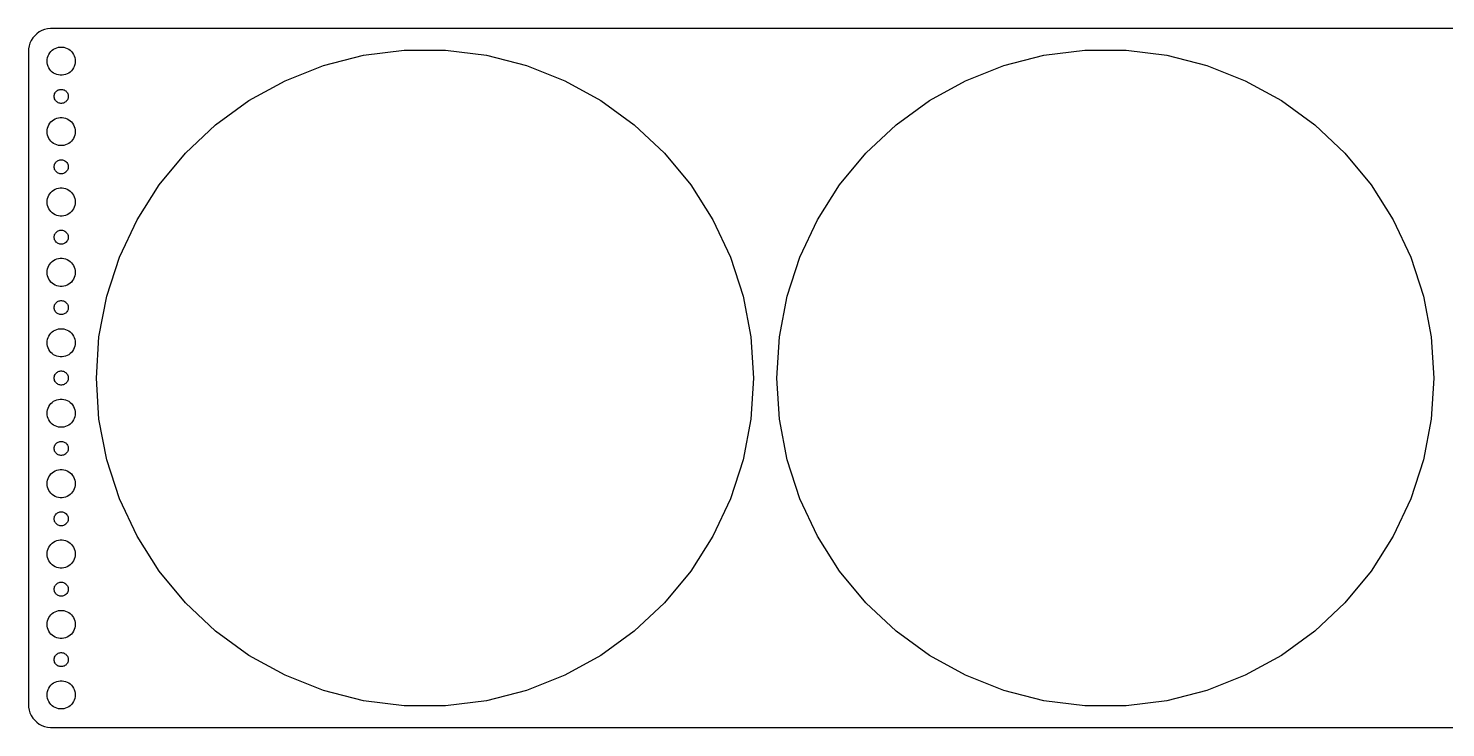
# Model space of a CAD drawing. Header units: metres. Extents: x -374 to 374, y -74 to 74.
# Drawn here: x -374.5 to -72.5, y -74.5 to 74.5 of the extents above; entities that cross this region are included whole.
import ezdxf

# ---------------------------------------------------------------- set-up
doc = ezdxf.new("R2010")
doc.units = ezdxf.units.M

msp = doc.modelspace()

# ---------------------------------------------------------------- linework, layer by layer
for p, q in [((-373.145, 72.9227), (-373.545, 72.4389)), ((-372.687, 73.3526), (-373.145, 72.9227)), ((-372.179, 73.7216), (-372.687, 73.3526)), ((-371.629, 74.0241), (-372.179, 73.7216)), ((-371.045, 74.2553), (-371.629, 74.0241)), ((-370.437, 74.4114), (-371.045, 74.2553)), ((-369.814, 74.4901), (-370.437, 74.4114)), ((369.814, 74.4901), (-369.814, 74.4901)), ((-374.461, 70.1267), (-374.5, 69.5)), ((-374.5, 69.5), (-374.5, -69.5)), ((-374.343, 70.7434), (-374.461, 70.1267)), ((-374.149, 71.3406), (-374.343, 70.7434)), ((-373.882, 71.9088), (-374.149, 71.3406)), ((-373.545, 72.4389), (-373.882, 71.9088)), ((-369.927, 69.2634), (-369.687, 69.5536)), ((-369.687, 69.5536), (-369.412, 69.8115)), ((-369.412, 69.8115), (-369.107, 70.033)), ((-369.107, 70.033), (-368.777, 70.2145)), ((-368.777, 70.2145), (-368.427, 70.3532)), ((-368.427, 70.3532), (-368.062, 70.4469)), ((-368.062, 70.4469), (-367.688, 70.4941)), ((-367.688, 70.4941), (-367.312, 70.4941)), ((-367.312, 70.4941), (-366.938, 70.4469)), ((-366.938, 70.4469), (-366.573, 70.3532)), ((-366.573, 70.3532), (-366.223, 70.2145)), ((-366.223, 70.2145), (-365.893, 70.033)), ((-365.893, 70.033), (-365.588, 69.8115)), ((-365.588, 69.8115), (-365.313, 69.5536)), ((-365.313, 69.5536), (-365.073, 69.2634)), ((-303.117, 68.7601), (-294.395, 69.8619)), ((-294.395, 69.8619), (-285.605, 69.8619)), ((-285.605, 69.8619), (-276.883, 68.7601)), ((-158.117, 68.7601), (-149.395, 69.8619)), ((-149.395, 69.8619), (-140.605, 69.8619)), ((-140.605, 69.8619), (-131.883, 68.7601)), ((-370.5, 67.5), (-370.476, 67.876)), ((-370.476, 67.124), (-370.5, 67.5)), ((-370.476, 67.876), (-370.406, 68.2461)), ((-370.406, 66.7539), (-370.476, 67.124)), ((-370.406, 68.2461), (-370.289, 68.6044)), ((-370.289, 66.3956), (-370.406, 66.7539)), ((-370.289, 68.6044), (-370.129, 68.9453)), ((-370.129, 68.9453), (-369.927, 69.2634)), ((-365.073, 69.2634), (-364.871, 68.9453)), ((-364.871, 68.9453), (-364.711, 68.6044)), ((-364.711, 68.6044), (-364.594, 68.2461)), ((-364.594, 66.7539), (-364.711, 66.3956)), ((-364.594, 68.2461), (-364.524, 67.876)), ((-364.524, 67.124), (-364.594, 66.7539)), ((-364.524, 67.876), (-364.5, 67.5)), ((-364.5, 67.5), (-364.524, 67.124)), ((-319.805, 63.3379), (-311.631, 66.574)), ((-311.631, 66.574), (-303.117, 68.7601)), ((-276.883, 68.7601), (-268.369, 66.574)), ((-268.369, 66.574), (-260.195, 63.3379)), ((-174.805, 63.3379), (-166.631, 66.574)), ((-166.631, 66.574), (-158.117, 68.7601)), ((-131.883, 68.7601), (-123.369, 66.574)), ((-123.369, 66.574), (-115.195, 63.3379)), ((-370.129, 66.0547), (-370.289, 66.3956)), ((-369.927, 65.7366), (-370.129, 66.0547)), ((-369.687, 65.4464), (-369.927, 65.7366)), ((-369.412, 65.1885), (-369.687, 65.4464)), ((-369.107, 64.967), (-369.412, 65.1885)), ((-368.777, 64.7855), (-369.107, 64.967)), ((-368.427, 64.6468), (-368.777, 64.7855)), ((-368.062, 64.5531), (-368.427, 64.6468)), ((-367.688, 64.5059), (-368.062, 64.5531)), ((-367.312, 64.5059), (-367.688, 64.5059)), ((-366.938, 64.5531), (-367.312, 64.5059)), ((-366.573, 64.6468), (-366.938, 64.5531)), ((-366.223, 64.7855), (-366.573, 64.6468)), ((-365.893, 64.967), (-366.223, 64.7855)), ((-365.588, 65.1885), (-365.893, 64.967)), ((-365.313, 65.4464), (-365.588, 65.1885)), ((-365.073, 65.7366), (-365.313, 65.4464)), ((-364.871, 66.0547), (-365.073, 65.7366)), ((-364.711, 66.3956), (-364.871, 66.0547)), ((-368.953, 60.373), (-368.895, 60.5522)), ((-368.895, 60.5522), (-368.814, 60.7226)), ((-368.814, 60.7226), (-368.714, 60.8817)), ((-368.714, 60.8817), (-368.593, 61.0268)), ((-368.593, 61.0268), (-368.456, 61.1558)), ((-368.456, 61.1558), (-368.304, 61.2665)), ((-368.304, 61.2665), (-368.139, 61.3572)), ((-368.139, 61.3572), (-367.964, 61.4266)), ((-367.964, 61.4266), (-367.781, 61.4734)), ((-367.781, 61.4734), (-367.594, 61.497)), ((-367.594, 61.497), (-367.406, 61.497)), ((-367.406, 61.497), (-367.219, 61.4734)), ((-367.219, 61.4734), (-367.036, 61.4266)), ((-367.036, 61.4266), (-366.861, 61.3572)), ((-366.861, 61.3572), (-366.696, 61.2665)), ((-366.696, 61.2665), (-366.544, 61.1558)), ((-366.544, 61.1558), (-366.407, 61.0268)), ((-366.407, 61.0268), (-366.286, 60.8817)), ((-366.286, 60.8817), (-366.186, 60.7226)), ((-366.186, 60.7226), (-366.105, 60.5522)), ((-366.105, 60.5522), (-366.047, 60.373)), ((-327.508, 59.103), (-319.805, 63.3379)), ((-260.195, 63.3379), (-252.492, 59.103)), ((-182.508, 59.103), (-174.805, 63.3379)), ((-115.195, 63.3379), (-107.492, 59.103)), ((-369, 60), (-368.988, 60.188)), ((-368.988, 59.812), (-369, 60)), ((-368.988, 60.188), (-368.953, 60.373)), ((-368.953, 59.627), (-368.988, 59.812)), ((-368.895, 59.4478), (-368.953, 59.627)), ((-368.814, 59.2774), (-368.895, 59.4478)), ((-368.714, 59.1183), (-368.814, 59.2774)), ((-368.593, 58.9732), (-368.714, 59.1183)), ((-368.456, 58.8442), (-368.593, 58.9732)), ((-368.304, 58.7335), (-368.456, 58.8442)), ((-368.139, 58.6428), (-368.304, 58.7335)), ((-367.964, 58.5734), (-368.139, 58.6428)), ((-367.781, 58.5266), (-367.964, 58.5734)), ((-367.594, 58.503), (-367.781, 58.5266)), ((-367.406, 58.503), (-367.594, 58.503)), ((-367.219, 58.5266), (-367.406, 58.503)), ((-367.036, 58.5734), (-367.219, 58.5266)), ((-366.861, 58.6428), (-367.036, 58.5734)), ((-366.696, 58.7335), (-366.861, 58.6428)), ((-366.544, 58.8442), (-366.696, 58.7335)), ((-366.407, 58.9732), (-366.544, 58.8442)), ((-366.286, 59.1183), (-366.407, 58.9732)), ((-366.186, 59.2774), (-366.286, 59.1183)), ((-366.105, 59.4478), (-366.186, 59.2774)), ((-366.047, 59.627), (-366.105, 59.4478)), ((-366.047, 60.373), (-366.012, 60.188)), ((-366.012, 59.812), (-366.047, 59.627)), ((-366.012, 60.188), (-366, 60)), ((-366, 60), (-366.012, 59.812)), ((-334.62, 53.9359), (-327.508, 59.103)), ((-252.492, 59.103), (-245.38, 53.9359)), ((-189.62, 53.9359), (-182.508, 59.103)), ((-107.492, 59.103), (-100.38, 53.9359)), ((-369.927, 54.2634), (-369.687, 54.5536)), ((-369.687, 54.5536), (-369.412, 54.8115)), ((-369.412, 54.8115), (-369.107, 55.033)), ((-369.107, 55.033), (-368.777, 55.2145)), ((-368.777, 55.2145), (-368.427, 55.3532)), ((-368.427, 55.3532), (-368.062, 55.4469)), ((-368.062, 55.4469), (-367.688, 55.4941)), ((-367.688, 55.4941), (-367.312, 55.4941)), ((-367.312, 55.4941), (-366.938, 55.4469)), ((-366.938, 55.4469), (-366.573, 55.3532)), ((-366.573, 55.3532), (-366.223, 55.2145)), ((-366.223, 55.2145), (-365.893, 55.033)), ((-365.893, 55.033), (-365.588, 54.8115)), ((-365.588, 54.8115), (-365.313, 54.5536)), ((-365.313, 54.5536), (-365.073, 54.2634)), ((-370.5, 52.5), (-370.476, 52.876)), ((-370.476, 52.124), (-370.5, 52.5)), ((-370.476, 52.876), (-370.406, 53.2461)), ((-370.406, 51.7539), (-370.476, 52.124)), ((-370.406, 53.2461), (-370.289, 53.6044)), ((-370.289, 51.3956), (-370.406, 51.7539)), ((-370.289, 53.6044), (-370.129, 53.9453)), ((-370.129, 51.0547), (-370.289, 51.3956)), ((-370.129, 53.9453), (-369.927, 54.2634)), ((-365.073, 54.2634), (-364.871, 53.9453)), ((-364.871, 53.9453), (-364.711, 53.6044)), ((-364.711, 51.3956), (-364.871, 51.0547)), ((-364.711, 53.6044), (-364.594, 53.2461)), ((-364.594, 51.7539), (-364.711, 51.3956)), ((-364.594, 53.2461), (-364.524, 52.876)), ((-364.524, 52.124), (-364.594, 51.7539)), ((-364.524, 52.876), (-364.5, 52.5)), ((-364.5, 52.5), (-364.524, 52.124)), ((-341.028, 47.9183), (-334.62, 53.9359)), ((-245.38, 53.9359), (-238.972, 47.9183)), ((-196.028, 47.9183), (-189.62, 53.9359)), ((-100.38, 53.9359), (-93.9722, 47.9183)), ((-369.927, 50.7366), (-370.129, 51.0547)), ((-369.687, 50.4464), (-369.927, 50.7366)), ((-369.412, 50.1885), (-369.687, 50.4464)), ((-369.107, 49.967), (-369.412, 50.1885)), ((-368.777, 49.7855), (-369.107, 49.967)), ((-368.427, 49.6468), (-368.777, 49.7855)), ((-368.062, 49.5531), (-368.427, 49.6468)), ((-367.688, 49.5059), (-368.062, 49.5531)), ((-367.312, 49.5059), (-367.688, 49.5059)), ((-366.938, 49.5531), (-367.312, 49.5059)), ((-366.573, 49.6468), (-366.938, 49.5531)), ((-366.223, 49.7855), (-366.573, 49.6468)), ((-365.893, 49.967), (-366.223, 49.7855)), ((-365.588, 50.1885), (-365.893, 49.967)), ((-365.313, 50.4464), (-365.588, 50.1885)), ((-365.073, 50.7366), (-365.313, 50.4464)), ((-364.871, 51.0547), (-365.073, 50.7366)), ((-368.988, 45.188), (-368.953, 45.373)), ((-368.953, 45.373), (-368.895, 45.5522)), ((-368.895, 45.5522), (-368.814, 45.7226)), ((-368.814, 45.7226), (-368.714, 45.8817)), ((-368.714, 45.8817), (-368.593, 46.0268)), ((-368.593, 46.0268), (-368.456, 46.1558)), ((-368.456, 46.1558), (-368.304, 46.2665)), ((-368.304, 46.2665), (-368.139, 46.3572)), ((-368.139, 46.3572), (-367.964, 46.4266)), ((-367.964, 46.4266), (-367.781, 46.4734)), ((-367.781, 46.4734), (-367.594, 46.497)), ((-367.594, 46.497), (-367.406, 46.497)), ((-367.406, 46.497), (-367.219, 46.4734)), ((-367.219, 46.4734), (-367.036, 46.4266)), ((-367.036, 46.4266), (-366.861, 46.3572)), ((-366.861, 46.3572), (-366.696, 46.2665)), ((-366.696, 46.2665), (-366.544, 46.1558)), ((-366.544, 46.1558), (-366.407, 46.0268)), ((-366.407, 46.0268), (-366.286, 45.8817)), ((-366.286, 45.8817), (-366.186, 45.7226)), ((-366.186, 45.7226), (-366.105, 45.5522)), ((-366.105, 45.5522), (-366.047, 45.373)), ((-366.047, 45.373), (-366.012, 45.188)), ((-346.631, 41.145), (-341.028, 47.9183)), ((-238.972, 47.9183), (-233.369, 41.145)), ((-201.631, 41.145), (-196.028, 47.9183)), ((-93.9722, 47.9183), (-88.3688, 41.145)), ((-369, 45), (-368.988, 45.188)), ((-368.988, 44.812), (-369, 45)), ((-368.953, 44.627), (-368.988, 44.812)), ((-368.895, 44.4478), (-368.953, 44.627)), ((-368.814, 44.2774), (-368.895, 44.4478)), ((-368.714, 44.1183), (-368.814, 44.2774)), ((-368.593, 43.9732), (-368.714, 44.1183)), ((-368.456, 43.8442), (-368.593, 43.9732)), ((-368.304, 43.7335), (-368.456, 43.8442)), ((-368.139, 43.6428), (-368.304, 43.7335)), ((-367.964, 43.5734), (-368.139, 43.6428)), ((-367.781, 43.5266), (-367.964, 43.5734)), ((-367.594, 43.503), (-367.781, 43.5266)), ((-367.406, 43.503), (-367.594, 43.503)), ((-367.219, 43.5266), (-367.406, 43.503)), ((-367.036, 43.5734), (-367.219, 43.5266)), ((-366.861, 43.6428), (-367.036, 43.5734)), ((-366.696, 43.7335), (-366.861, 43.6428)), ((-366.544, 43.8442), (-366.696, 43.7335)), ((-366.407, 43.9732), (-366.544, 43.8442)), ((-366.286, 44.1183), (-366.407, 43.9732)), ((-366.186, 44.2774), (-366.286, 44.1183)), ((-366.105, 44.4478), (-366.186, 44.2774)), ((-366.047, 44.627), (-366.105, 44.4478)), ((-366.012, 44.812), (-366.047, 44.627)), ((-366.012, 45.188), (-366, 45)), ((-366, 45), (-366.012, 44.812)), ((-370.129, 38.9453), (-369.927, 39.2634)), ((-369.927, 39.2634), (-369.687, 39.5536)), ((-369.687, 39.5536), (-369.412, 39.8115)), ((-369.412, 39.8115), (-369.107, 40.033)), ((-369.107, 40.033), (-368.777, 40.2145)), ((-368.777, 40.2145), (-368.427, 40.3532)), ((-368.427, 40.3532), (-368.062, 40.4469)), ((-368.062, 40.4469), (-367.688, 40.4941)), ((-367.688, 40.4941), (-367.312, 40.4941)), ((-367.312, 40.4941), (-366.938, 40.4469)), ((-366.938, 40.4469), (-366.573, 40.3532)), ((-366.573, 40.3532), (-366.223, 40.2145)), ((-366.223, 40.2145), (-365.893, 40.033)), ((-365.893, 40.033), (-365.588, 39.8115)), ((-365.588, 39.8115), (-365.313, 39.5536)), ((-365.313, 39.5536), (-365.073, 39.2634)), ((-365.073, 39.2634), (-364.871, 38.9453)), ((-351.341, 33.7227), (-346.631, 41.145)), ((-233.369, 41.145), (-228.659, 33.7227)), ((-206.341, 33.7227), (-201.631, 41.145)), ((-88.3688, 41.145), (-83.6585, 33.7227)), ((-370.5, 37.5), (-370.476, 37.876)), ((-370.476, 37.124), (-370.5, 37.5)), ((-370.476, 37.876), (-370.406, 38.2461)), ((-370.406, 36.7539), (-370.476, 37.124)), ((-370.406, 38.2461), (-370.289, 38.6044)), ((-370.289, 36.3956), (-370.406, 36.7539)), ((-370.289, 38.6044), (-370.129, 38.9453)), ((-370.129, 36.0547), (-370.289, 36.3956)), ((-364.871, 38.9453), (-364.711, 38.6044)), ((-364.711, 36.3956), (-364.871, 36.0547)), ((-364.711, 38.6044), (-364.594, 38.2461)), ((-364.594, 36.7539), (-364.711, 36.3956)), ((-364.594, 38.2461), (-364.524, 37.876)), ((-364.524, 37.124), (-364.594, 36.7539)), ((-364.524, 37.876), (-364.5, 37.5)), ((-364.5, 37.5), (-364.524, 37.124)), ((-369.927, 35.7366), (-370.129, 36.0547)), ((-369.687, 35.4464), (-369.927, 35.7366)), ((-369.412, 35.1885), (-369.687, 35.4464)), ((-369.107, 34.967), (-369.412, 35.1885)), ((-368.777, 34.7855), (-369.107, 34.967)), ((-368.427, 34.6468), (-368.777, 34.7855)), ((-368.062, 34.5531), (-368.427, 34.6468)), ((-367.688, 34.5059), (-368.062, 34.5531)), ((-367.312, 34.5059), (-367.688, 34.5059)), ((-366.938, 34.5531), (-367.312, 34.5059)), ((-366.573, 34.6468), (-366.938, 34.5531)), ((-366.223, 34.7855), (-366.573, 34.6468)), ((-365.893, 34.967), (-366.223, 34.7855)), ((-365.588, 35.1885), (-365.893, 34.967)), ((-365.313, 35.4464), (-365.588, 35.1885)), ((-365.073, 35.7366), (-365.313, 35.4464)), ((-364.871, 36.0547), (-365.073, 35.7366)), ((-355.084, 25.7687), (-351.341, 33.7227)), ((-228.659, 33.7227), (-224.916, 25.7687)), ((-210.084, 25.7687), (-206.341, 33.7227)), ((-83.6585, 33.7227), (-79.9156, 25.7687)), ((-368.988, 30.188), (-368.953, 30.373)), ((-368.953, 30.373), (-368.895, 30.5522)), ((-368.895, 30.5522), (-368.814, 30.7226)), ((-368.814, 30.7226), (-368.714, 30.8817)), ((-368.714, 30.8817), (-368.593, 31.0268)), ((-368.593, 31.0268), (-368.456, 31.1558)), ((-368.456, 31.1558), (-368.304, 31.2665)), ((-368.304, 31.2665), (-368.139, 31.3572)), ((-368.139, 31.3572), (-367.964, 31.4266)), ((-367.964, 31.4266), (-367.781, 31.4734)), ((-367.781, 31.4734), (-367.594, 31.497)), ((-367.594, 31.497), (-367.406, 31.497)), ((-367.406, 31.497), (-367.219, 31.4734)), ((-367.219, 31.4734), (-367.036, 31.4266)), ((-367.036, 31.4266), (-366.861, 31.3572)), ((-366.861, 31.3572), (-366.696, 31.2665)), ((-366.696, 31.2665), (-366.544, 31.1558)), ((-366.544, 31.1558), (-366.407, 31.0268)), ((-366.407, 31.0268), (-366.286, 30.8817)), ((-366.286, 30.8817), (-366.186, 30.7226)), ((-366.186, 30.7226), (-366.105, 30.5522)), ((-366.105, 30.5522), (-366.047, 30.373)), ((-366.047, 30.373), (-366.012, 30.188)), ((-369, 30), (-368.988, 30.188)), ((-368.988, 29.812), (-369, 30)), ((-368.953, 29.627), (-368.988, 29.812)), ((-368.895, 29.4478), (-368.953, 29.627)), ((-368.814, 29.2774), (-368.895, 29.4478)), ((-368.714, 29.1183), (-368.814, 29.2774)), ((-368.593, 28.9732), (-368.714, 29.1183)), ((-368.456, 28.8442), (-368.593, 28.9732)), ((-368.304, 28.7335), (-368.456, 28.8442)), ((-368.139, 28.6427), (-368.304, 28.7335)), ((-367.964, 28.5734), (-368.139, 28.6427)), ((-367.781, 28.5266), (-367.964, 28.5734)), ((-367.594, 28.503), (-367.781, 28.5266)), ((-367.406, 28.503), (-367.594, 28.503)), ((-367.219, 28.5266), (-367.406, 28.503)), ((-367.036, 28.5734), (-367.219, 28.5266)), ((-366.861, 28.6427), (-367.036, 28.5734)), ((-366.696, 28.7335), (-366.861, 28.6427)), ((-366.544, 28.8442), (-366.696, 28.7335)), ((-366.407, 28.9732), (-366.544, 28.8442)), ((-366.286, 29.1183), (-366.407, 28.9732)), ((-366.186, 29.2774), (-366.286, 29.1183)), ((-366.105, 29.4478), (-366.186, 29.2774)), ((-366.047, 29.627), (-366.105, 29.4478)), ((-366.012, 29.812), (-366.047, 29.627)), ((-366.012, 30.188), (-366, 30)), ((-366, 30), (-366.012, 29.812)), ((-370.129, 23.9453), (-369.927, 24.2634)), ((-369.927, 24.2634), (-369.687, 24.5536)), ((-369.687, 24.5536), (-369.412, 24.8115)), ((-369.412, 24.8115), (-369.107, 25.033)), ((-369.107, 25.033), (-368.777, 25.2145)), ((-368.777, 25.2145), (-368.427, 25.3532)), ((-368.427, 25.3532), (-368.062, 25.4469)), ((-368.062, 25.4469), (-367.688, 25.4941)), ((-367.688, 25.4941), (-367.312, 25.4941)), ((-367.312, 25.4941), (-366.938, 25.4469)), ((-366.938, 25.4469), (-366.573, 25.3532)), ((-366.573, 25.3532), (-366.223, 25.2145)), ((-366.223, 25.2145), (-365.893, 25.033)), ((-365.893, 25.033), (-365.588, 24.8115)), ((-365.588, 24.8115), (-365.313, 24.5536)), ((-365.313, 24.5536), (-365.073, 24.2634)), ((-365.073, 24.2634), (-364.871, 23.9453)), ((-357.801, 17.4083), (-355.084, 25.7687)), ((-224.916, 25.7687), (-222.199, 17.4083)), ((-212.801, 17.4083), (-210.084, 25.7687)), ((-79.9156, 25.7687), (-77.1992, 17.4083)), ((-370.5, 22.5), (-370.476, 22.876)), ((-370.476, 22.124), (-370.5, 22.5)), ((-370.476, 22.876), (-370.406, 23.2461)), ((-370.406, 21.7539), (-370.476, 22.124)), ((-370.406, 23.2461), (-370.289, 23.6044)), ((-370.289, 21.3956), (-370.406, 21.7539)), ((-370.289, 23.6044), (-370.129, 23.9453)), ((-370.129, 21.0547), (-370.289, 21.3956)), ((-364.871, 23.9453), (-364.711, 23.6044)), ((-364.711, 21.3956), (-364.871, 21.0547)), ((-364.711, 23.6044), (-364.594, 23.2461)), ((-364.594, 21.7539), (-364.711, 21.3956)), ((-364.594, 23.2461), (-364.524, 22.876)), ((-364.524, 22.124), (-364.594, 21.7539)), ((-364.524, 22.876), (-364.5, 22.5)), ((-364.5, 22.5), (-364.524, 22.124)), ((-369.927, 20.7366), (-370.129, 21.0547)), ((-369.687, 20.4464), (-369.927, 20.7366)), ((-369.412, 20.1884), (-369.687, 20.4464)), ((-369.107, 19.967), (-369.412, 20.1884)), ((-368.777, 19.7855), (-369.107, 19.967)), ((-368.427, 19.6468), (-368.777, 19.7855)), ((-368.062, 19.5531), (-368.427, 19.6468)), ((-367.688, 19.5059), (-368.062, 19.5531)), ((-367.312, 19.5059), (-367.688, 19.5059)), ((-366.938, 19.5531), (-367.312, 19.5059)), ((-366.573, 19.6468), (-366.938, 19.5531)), ((-366.223, 19.7855), (-366.573, 19.6468)), ((-365.893, 19.967), (-366.223, 19.7855)), ((-365.588, 20.1884), (-365.893, 19.967)), ((-365.313, 20.4464), (-365.588, 20.1884)), ((-365.073, 20.7366), (-365.313, 20.4464)), ((-364.871, 21.0547), (-365.073, 20.7366)), ((-369, 15), (-368.988, 15.188)), ((-368.988, 15.188), (-368.953, 15.373)), ((-368.953, 15.373), (-368.895, 15.5522)), ((-368.895, 15.5522), (-368.814, 15.7226)), ((-368.814, 15.7226), (-368.714, 15.8817)), ((-368.714, 15.8817), (-368.593, 16.0268)), ((-368.593, 16.0268), (-368.456, 16.1558)), ((-368.456, 16.1558), (-368.304, 16.2665)), ((-368.304, 16.2665), (-368.139, 16.3572)), ((-368.139, 16.3572), (-367.964, 16.4266)), ((-367.964, 16.4266), (-367.781, 16.4734)), ((-367.781, 16.4734), (-367.594, 16.497)), ((-367.594, 16.497), (-367.406, 16.497)), ((-367.406, 16.497), (-367.219, 16.4734)), ((-367.219, 16.4734), (-367.036, 16.4266)), ((-367.036, 16.4266), (-366.861, 16.3572)), ((-366.861, 16.3572), (-366.696, 16.2665)), ((-366.696, 16.2665), (-366.544, 16.1558)), ((-366.544, 16.1558), (-366.407, 16.0268)), ((-366.407, 16.0268), (-366.286, 15.8817)), ((-366.286, 15.8817), (-366.186, 15.7226)), ((-366.186, 15.7226), (-366.105, 15.5522)), ((-366.105, 15.5522), (-366.047, 15.373)), ((-366.047, 15.373), (-366.012, 15.188)), ((-366.012, 15.188), (-366, 15)), ((-359.448, 8.77332), (-357.801, 17.4083)), ((-222.199, 17.4083), (-220.552, 8.77332)), ((-214.448, 8.77332), (-212.801, 17.4083)), ((-77.1992, 17.4083), (-75.552, 8.77332)), ((-368.988, 14.812), (-369, 15)), ((-368.953, 14.627), (-368.988, 14.812)), ((-368.895, 14.4478), (-368.953, 14.627)), ((-368.814, 14.2774), (-368.895, 14.4478)), ((-368.714, 14.1183), (-368.814, 14.2774)), ((-368.593, 13.9732), (-368.714, 14.1183)), ((-368.456, 13.8442), (-368.593, 13.9732)), ((-368.304, 13.7335), (-368.456, 13.8442)), ((-368.139, 13.6427), (-368.304, 13.7335)), ((-367.964, 13.5734), (-368.139, 13.6427)), ((-367.781, 13.5266), (-367.964, 13.5734)), ((-367.594, 13.5029), (-367.781, 13.5266)), ((-367.406, 13.5029), (-367.594, 13.5029)), ((-367.219, 13.5266), (-367.406, 13.5029)), ((-367.036, 13.5734), (-367.219, 13.5266)), ((-366.861, 13.6427), (-367.036, 13.5734)), ((-366.696, 13.7335), (-366.861, 13.6427)), ((-366.544, 13.8442), (-366.696, 13.7335)), ((-366.407, 13.9732), (-366.544, 13.8442)), ((-366.286, 14.1183), (-366.407, 13.9732)), ((-366.186, 14.2774), (-366.286, 14.1183)), ((-366.105, 14.4478), (-366.186, 14.2774)), ((-366.047, 14.627), (-366.105, 14.4478)), ((-366.012, 14.812), (-366.047, 14.627)), ((-366, 15), (-366.012, 14.812)), ((-370.129, 8.94525), (-369.927, 9.26335)), ((-369.927, 9.26335), (-369.687, 9.55363)), ((-369.687, 9.55363), (-369.412, 9.81154)), ((-369.412, 9.81154), (-369.107, 10.033)), ((-369.107, 10.033), (-368.777, 10.2145)), ((-368.777, 10.2145), (-368.427, 10.3532)), ((-368.427, 10.3532), (-368.062, 10.4469)), ((-368.062, 10.4469), (-367.688, 10.4941)), ((-367.688, 10.4941), (-367.312, 10.4941)), ((-367.312, 10.4941), (-366.938, 10.4469)), ((-366.938, 10.4469), (-366.573, 10.3532)), ((-366.573, 10.3532), (-366.223, 10.2145)), ((-366.223, 10.2145), (-365.893, 10.033)), ((-365.893, 10.033), (-365.588, 9.81154)), ((-365.588, 9.81154), (-365.313, 9.55363)), ((-365.313, 9.55363), (-365.073, 9.26335)), ((-365.073, 9.26335), (-364.871, 8.94525)), ((-370.5, 7.5), (-370.476, 7.87599)), ((-370.476, 7.12399), (-370.5, 7.5)), ((-370.476, 7.87599), (-370.406, 8.24606)), ((-370.406, 6.75392), (-370.476, 7.12399)), ((-370.406, 8.24606), (-370.289, 8.60437)), ((-370.289, 6.39561), (-370.406, 6.75392)), ((-370.289, 8.60437), (-370.129, 8.94525)), ((-370.129, 6.05473), (-370.289, 6.39561)), ((-369.927, 5.73663), (-370.129, 6.05473)), ((-364.871, 6.05473), (-365.073, 5.73663)), ((-364.871, 8.94525), (-364.711, 8.60437)), ((-364.711, 6.39561), (-364.871, 6.05473)), ((-364.711, 8.60437), (-364.594, 8.24606)), ((-364.594, 6.75392), (-364.711, 6.39561)), ((-364.594, 8.24606), (-364.524, 7.87599)), ((-364.524, 7.12399), (-364.594, 6.75392)), ((-364.524, 7.87599), (-364.5, 7.5)), ((-364.5, 7.5), (-364.524, 7.12399)), ((-360, 0), (-359.448, 8.77332)), ((-220.552, 8.77332), (-220, 0)), ((-215, 0), (-214.448, 8.77332)), ((-75.552, 8.77332), (-75, 0)), ((-369.687, 5.44635), (-369.927, 5.73663)), ((-369.412, 5.18845), (-369.687, 5.44635)), ((-369.107, 4.96701), (-369.412, 5.18845)), ((-368.777, 4.78551), (-369.107, 4.96701)), ((-368.427, 4.64682), (-368.777, 4.78551)), ((-368.062, 4.55313), (-368.427, 4.64682)), ((-367.688, 4.50591), (-368.062, 4.55313)), ((-367.312, 4.50591), (-367.688, 4.50591)), ((-366.938, 4.55313), (-367.312, 4.50591)), ((-366.573, 4.64682), (-366.938, 4.55313)), ((-366.223, 4.78551), (-366.573, 4.64682)), ((-365.893, 4.96701), (-366.223, 4.78551)), ((-365.588, 5.18845), (-365.893, 4.96701)), ((-365.313, 5.44635), (-365.588, 5.18845)), ((-365.073, 5.73663), (-365.313, 5.44635)), ((-369, 0), (-368.988, 0.18799)), ((-368.988, -0.18799), (-369, 0)), ((-368.988, 0.18799), (-368.953, 0.37303)), ((-368.953, 0.37303), (-368.895, 0.55219)), ((-368.895, 0.55219), (-368.814, 0.72263)), ((-368.814, 0.72263), (-368.714, 0.88167)), ((-368.714, 0.88167), (-368.593, 1.02681)), ((-368.593, 1.02681), (-368.456, 1.15576)), ((-368.456, 1.15576), (-368.304, 1.26648)), ((-368.304, 1.26648), (-368.139, 1.35724)), ((-368.139, 1.35724), (-367.964, 1.42657)), ((-367.964, 1.42657), (-367.781, 1.47342)), ((-367.781, 1.47342), (-367.594, 1.49704)), ((-367.594, 1.49704), (-367.406, 1.49704)), ((-367.406, 1.49704), (-367.219, 1.47342)), ((-367.219, 1.47342), (-367.036, 1.42657)), ((-367.036, 1.42657), (-366.861, 1.35724)), ((-366.861, 1.35724), (-366.696, 1.26648)), ((-366.696, 1.26648), (-366.544, 1.15576)), ((-366.544, 1.15576), (-366.407, 1.02681)), ((-366.407, 1.02681), (-366.286, 0.88167)), ((-366.286, 0.88167), (-366.186, 0.72263)), ((-366.186, 0.72263), (-366.105, 0.55219)), ((-366.105, 0.55219), (-366.047, 0.37303)), ((-366.047, 0.37303), (-366.012, 0.18799)), ((-366.012, 0.18799), (-366, 0)), ((-366, 0), (-366.012, -0.18799)), ((-359.448, -8.77332), (-360, 0)), ((-220, 0), (-220.552, -8.77332)), ((-214.448, -8.77332), (-215, 0)), ((-75, 0), (-75.552, -8.77332)), ((-368.953, -0.37303), (-368.988, -0.18799)), ((-368.895, -0.55219), (-368.953, -0.37303)), ((-368.814, -0.72263), (-368.895, -0.55219)), ((-368.714, -0.88167), (-368.814, -0.72263)), ((-368.593, -1.02681), (-368.714, -0.88167)), ((-368.456, -1.15576), (-368.593, -1.02681)), ((-368.304, -1.26648), (-368.456, -1.15576)), ((-368.139, -1.35724), (-368.304, -1.26648)), ((-367.964, -1.42657), (-368.139, -1.35724)), ((-367.781, -1.47342), (-367.964, -1.42657)), ((-367.594, -1.49704), (-367.781, -1.47342)), ((-367.406, -1.49704), (-367.594, -1.49704)), ((-367.219, -1.47342), (-367.406, -1.49704)), ((-367.036, -1.42657), (-367.219, -1.47342)), ((-366.861, -1.35724), (-367.036, -1.42657)), ((-366.696, -1.26648), (-366.861, -1.35724)), ((-366.544, -1.15576), (-366.696, -1.26648)), ((-366.407, -1.02681), (-366.544, -1.15576)), ((-366.286, -0.88167), (-366.407, -1.02681)), ((-366.186, -0.72263), (-366.286, -0.88167)), ((-366.105, -0.55219), (-366.186, -0.72263)), ((-366.047, -0.37303), (-366.105, -0.55219)), ((-366.012, -0.18799), (-366.047, -0.37303)), ((-370.129, -6.05473), (-369.927, -5.73663)), ((-369.927, -5.73663), (-369.687, -5.44635)), ((-369.687, -5.44635), (-369.412, -5.18845)), ((-369.412, -5.18845), (-369.107, -4.96701)), ((-369.107, -4.96701), (-368.777, -4.78551)), ((-368.777, -4.78551), (-368.427, -4.64682)), ((-368.427, -4.64682), (-368.062, -4.55313)), ((-368.062, -4.55313), (-367.688, -4.50591)), ((-367.688, -4.50591), (-367.312, -4.50591)), ((-367.312, -4.50591), (-366.938, -4.55313)), ((-366.938, -4.55313), (-366.573, -4.64682)), ((-366.573, -4.64682), (-366.223, -4.78551)), ((-366.223, -4.78551), (-365.893, -4.96701)), ((-365.893, -4.96701), (-365.588, -5.18845)), ((-365.588, -5.18845), (-365.313, -5.44635)), ((-365.313, -5.44635), (-365.073, -5.73663)), ((-365.073, -5.73663), (-364.871, -6.05473)), ((-370.5, -7.5), (-370.476, -7.12399)), ((-370.476, -7.87599), (-370.5, -7.5)), ((-370.476, -7.12399), (-370.406, -6.75392)), ((-370.406, -8.24606), (-370.476, -7.87599)), ((-370.406, -6.75392), (-370.289, -6.39561)), ((-370.289, -8.60437), (-370.406, -8.24606)), ((-370.289, -6.39561), (-370.129, -6.05473)), ((-370.129, -8.94525), (-370.289, -8.60437)), ((-369.927, -9.26335), (-370.129, -8.94525)), ((-364.871, -8.94525), (-365.073, -9.26335)), ((-364.871, -6.05473), (-364.711, -6.39561)), ((-364.711, -8.60437), (-364.871, -8.94525)), ((-364.711, -6.39561), (-364.594, -6.75392)), ((-364.594, -8.24606), (-364.711, -8.60437)), ((-364.594, -6.75392), (-364.524, -7.12399)), ((-364.524, -7.87599), (-364.594, -8.24606)), ((-364.524, -7.12399), (-364.5, -7.5)), ((-364.5, -7.5), (-364.524, -7.87599)), ((-357.801, -17.4083), (-359.448, -8.77332)), ((-220.552, -8.77332), (-222.199, -17.4083)), ((-212.801, -17.4083), (-214.448, -8.77332)), ((-75.552, -8.77332), (-77.1992, -17.4083)), ((-369.687, -9.55363), (-369.927, -9.26335)), ((-369.412, -9.81154), (-369.687, -9.55363)), ((-369.107, -10.033), (-369.412, -9.81154)), ((-368.777, -10.2145), (-369.107, -10.033)), ((-368.427, -10.3532), (-368.777, -10.2145)), ((-368.062, -10.4469), (-368.427, -10.3532)), ((-367.688, -10.4941), (-368.062, -10.4469)), ((-367.312, -10.4941), (-367.688, -10.4941)), ((-366.938, -10.4469), (-367.312, -10.4941)), ((-366.573, -10.3532), (-366.938, -10.4469)), ((-366.223, -10.2145), (-366.573, -10.3532)), ((-365.893, -10.033), (-366.223, -10.2145)), ((-365.588, -9.81154), (-365.893, -10.033)), ((-365.313, -9.55363), (-365.588, -9.81154)), ((-365.073, -9.26335), (-365.313, -9.55363)), ((-369, -15), (-368.988, -14.812)), ((-368.988, -15.188), (-369, -15)), ((-368.988, -14.812), (-368.953, -14.627)), ((-368.953, -14.627), (-368.895, -14.4478)), ((-368.895, -14.4478), (-368.814, -14.2774)), ((-368.814, -14.2774), (-368.714, -14.1183)), ((-368.714, -14.1183), (-368.593, -13.9732)), ((-368.593, -13.9732), (-368.456, -13.8442)), ((-368.456, -13.8442), (-368.304, -13.7335)), ((-368.304, -13.7335), (-368.139, -13.6427)), ((-368.139, -13.6427), (-367.964, -13.5734)), ((-367.964, -13.5734), (-367.781, -13.5266)), ((-367.781, -13.5266), (-367.594, -13.5029)), ((-367.594, -13.5029), (-367.406, -13.5029)), ((-367.406, -13.5029), (-367.219, -13.5266)), ((-367.219, -13.5266), (-367.036, -13.5734)), ((-367.036, -13.5734), (-366.861, -13.6427)), ((-366.861, -13.6427), (-366.696, -13.7335)), ((-366.696, -13.7335), (-366.544, -13.8442)), ((-366.544, -13.8442), (-366.407, -13.9732)), ((-366.407, -13.9732), (-366.286, -14.1183)), ((-366.286, -14.1183), (-366.186, -14.2774)), ((-366.186, -14.2774), (-366.105, -14.4478)), ((-366.105, -14.4478), (-366.047, -14.627)), ((-366.047, -14.627), (-366.012, -14.812)), ((-366.012, -14.812), (-366, -15)), ((-366, -15), (-366.012, -15.188)), ((-368.953, -15.373), (-368.988, -15.188)), ((-368.895, -15.5522), (-368.953, -15.373)), ((-368.814, -15.7226), (-368.895, -15.5522)), ((-368.714, -15.8817), (-368.814, -15.7226)), ((-368.593, -16.0268), (-368.714, -15.8817)), ((-368.456, -16.1558), (-368.593, -16.0268)), ((-368.304, -16.2665), (-368.456, -16.1558)), ((-368.139, -16.3572), (-368.304, -16.2665)), ((-367.964, -16.4266), (-368.139, -16.3572)), ((-367.781, -16.4734), (-367.964, -16.4266)), ((-367.594, -16.497), (-367.781, -16.4734)), ((-367.406, -16.497), (-367.594, -16.497)), ((-367.219, -16.4734), (-367.406, -16.497)), ((-367.036, -16.4266), (-367.219, -16.4734)), ((-366.861, -16.3572), (-367.036, -16.4266)), ((-366.696, -16.2665), (-366.861, -16.3572)), ((-366.544, -16.1558), (-366.696, -16.2665)), ((-366.407, -16.0268), (-366.544, -16.1558)), ((-366.286, -15.8817), (-366.407, -16.0268)), ((-366.186, -15.7226), (-366.286, -15.8817)), ((-366.105, -15.5522), (-366.186, -15.7226)), ((-366.047, -15.373), (-366.105, -15.5522)), ((-366.012, -15.188), (-366.047, -15.373)), ((-355.084, -25.7687), (-357.801, -17.4083)), ((-222.199, -17.4083), (-224.916, -25.7687)), ((-210.084, -25.7687), (-212.801, -17.4083)), ((-77.1992, -17.4083), (-79.9156, -25.7687)), ((-370.289, -21.3956), (-370.129, -21.0547)), ((-370.129, -21.0547), (-369.927, -20.7366)), ((-369.927, -20.7366), (-369.687, -20.4464)), ((-369.687, -20.4464), (-369.412, -20.1884)), ((-369.412, -20.1884), (-369.107, -19.967)), ((-369.107, -19.967), (-368.777, -19.7855)), ((-368.777, -19.7855), (-368.427, -19.6468)), ((-368.427, -19.6468), (-368.062, -19.5531)), ((-368.062, -19.5531), (-367.688, -19.5059)), ((-367.688, -19.5059), (-367.312, -19.5059)), ((-367.312, -19.5059), (-366.938, -19.5531)), ((-366.938, -19.5531), (-366.573, -19.6468)), ((-366.573, -19.6468), (-366.223, -19.7855)), ((-366.223, -19.7855), (-365.893, -19.967)), ((-365.893, -19.967), (-365.588, -20.1884)), ((-365.588, -20.1884), (-365.313, -20.4464)), ((-365.313, -20.4464), (-365.073, -20.7366)), ((-365.073, -20.7366), (-364.871, -21.0547)), ((-364.871, -21.0547), (-364.711, -21.3956)), ((-370.5, -22.5), (-370.476, -22.124)), ((-370.476, -22.876), (-370.5, -22.5)), ((-370.476, -22.124), (-370.406, -21.7539)), ((-370.406, -23.2461), (-370.476, -22.876)), ((-370.406, -21.7539), (-370.289, -21.3956)), ((-370.289, -23.6044), (-370.406, -23.2461)), ((-370.129, -23.9453), (-370.289, -23.6044)), ((-369.927, -24.2634), (-370.129, -23.9453)), ((-364.871, -23.9453), (-365.073, -24.2634)), ((-364.711, -23.6044), (-364.871, -23.9453)), ((-364.711, -21.3956), (-364.594, -21.7539)), ((-364.594, -23.2461), (-364.711, -23.6044)), ((-364.594, -21.7539), (-364.524, -22.124)), ((-364.524, -22.876), (-364.594, -23.2461)), ((-364.524, -22.124), (-364.5, -22.5)), ((-364.5, -22.5), (-364.524, -22.876)), ((-369.687, -24.5536), (-369.927, -24.2634)), ((-369.412, -24.8115), (-369.687, -24.5536)), ((-369.107, -25.033), (-369.412, -24.8115)), ((-368.777, -25.2145), (-369.107, -25.033)), ((-368.427, -25.3532), (-368.777, -25.2145)), ((-368.062, -25.4469), (-368.427, -25.3532)), ((-367.688, -25.4941), (-368.062, -25.4469)), ((-367.312, -25.4941), (-367.688, -25.4941)), ((-366.938, -25.4469), (-367.312, -25.4941)), ((-366.573, -25.3532), (-366.938, -25.4469)), ((-366.223, -25.2145), (-366.573, -25.3532)), ((-365.893, -25.033), (-366.223, -25.2145)), ((-365.588, -24.8115), (-365.893, -25.033)), ((-365.313, -24.5536), (-365.588, -24.8115)), ((-365.073, -24.2634), (-365.313, -24.5536)), ((-351.341, -33.7227), (-355.084, -25.7687)), ((-224.916, -25.7687), (-228.659, -33.7227)), ((-206.341, -33.7227), (-210.084, -25.7687)), ((-79.9156, -25.7687), (-83.6585, -33.7227)), ((-369, -30), (-368.988, -29.812)), ((-368.988, -30.188), (-369, -30)), ((-368.988, -29.812), (-368.953, -29.627)), ((-368.953, -30.373), (-368.988, -30.188)), ((-368.953, -29.627), (-368.895, -29.4478)), ((-368.895, -29.4478), (-368.814, -29.2774)), ((-368.814, -29.2774), (-368.714, -29.1183)), ((-368.714, -29.1183), (-368.593, -28.9732)), ((-368.593, -28.9732), (-368.456, -28.8442)), ((-368.456, -28.8442), (-368.304, -28.7335)), ((-368.304, -28.7335), (-368.139, -28.6427)), ((-368.139, -28.6427), (-367.964, -28.5734)), ((-367.964, -28.5734), (-367.781, -28.5266)), ((-367.781, -28.5266), (-367.594, -28.503)), ((-367.594, -28.503), (-367.406, -28.503)), ((-367.406, -28.503), (-367.219, -28.5266)), ((-367.219, -28.5266), (-367.036, -28.5734)), ((-367.036, -28.5734), (-366.861, -28.6427)), ((-366.861, -28.6427), (-366.696, -28.7335)), ((-366.696, -28.7335), (-366.544, -28.8442)), ((-366.544, -28.8442), (-366.407, -28.9732)), ((-366.407, -28.9732), (-366.286, -29.1183)), ((-366.286, -29.1183), (-366.186, -29.2774)), ((-366.186, -29.2774), (-366.105, -29.4478)), ((-366.105, -29.4478), (-366.047, -29.627)), ((-366.047, -29.627), (-366.012, -29.812)), ((-366.012, -30.188), (-366.047, -30.373)), ((-366.012, -29.812), (-366, -30)), ((-366, -30), (-366.012, -30.188)), ((-368.895, -30.5522), (-368.953, -30.373)), ((-368.814, -30.7226), (-368.895, -30.5522)), ((-368.714, -30.8817), (-368.814, -30.7226)), ((-368.593, -31.0268), (-368.714, -30.8817)), ((-368.456, -31.1558), (-368.593, -31.0268)), ((-368.304, -31.2665), (-368.456, -31.1558)), ((-368.139, -31.3572), (-368.304, -31.2665)), ((-367.964, -31.4266), (-368.139, -31.3572)), ((-367.781, -31.4734), (-367.964, -31.4266)), ((-367.594, -31.497), (-367.781, -31.4734)), ((-367.406, -31.497), (-367.594, -31.497)), ((-367.219, -31.4734), (-367.406, -31.497)), ((-367.036, -31.4266), (-367.219, -31.4734)), ((-366.861, -31.3572), (-367.036, -31.4266)), ((-366.696, -31.2665), (-366.861, -31.3572)), ((-366.544, -31.1558), (-366.696, -31.2665)), ((-366.407, -31.0268), (-366.544, -31.1558)), ((-366.286, -30.8817), (-366.407, -31.0268)), ((-366.186, -30.7226), (-366.286, -30.8817)), ((-366.105, -30.5522), (-366.186, -30.7226)), ((-366.047, -30.373), (-366.105, -30.5522)), ((-370.289, -36.3956), (-370.129, -36.0547)), ((-370.129, -36.0547), (-369.927, -35.7366)), ((-369.927, -35.7366), (-369.687, -35.4464)), ((-369.687, -35.4464), (-369.412, -35.1885)), ((-369.412, -35.1885), (-369.107, -34.967)), ((-369.107, -34.967), (-368.777, -34.7855)), ((-368.777, -34.7855), (-368.427, -34.6468)), ((-368.427, -34.6468), (-368.062, -34.5531)), ((-368.062, -34.5531), (-367.688, -34.5059)), ((-367.688, -34.5059), (-367.312, -34.5059)), ((-367.312, -34.5059), (-366.938, -34.5531)), ((-366.938, -34.5531), (-366.573, -34.6468)), ((-366.573, -34.6468), (-366.223, -34.7855)), ((-366.223, -34.7855), (-365.893, -34.967)), ((-365.893, -34.967), (-365.588, -35.1885)), ((-365.588, -35.1885), (-365.313, -35.4464)), ((-365.313, -35.4464), (-365.073, -35.7366)), ((-365.073, -35.7366), (-364.871, -36.0547)), ((-364.871, -36.0547), (-364.711, -36.3956)), ((-346.631, -41.145), (-351.341, -33.7227)), ((-228.659, -33.7227), (-233.369, -41.145)), ((-201.631, -41.145), (-206.341, -33.7227)), ((-83.6585, -33.7227), (-88.3688, -41.145)), ((-370.5, -37.5), (-370.476, -37.124)), ((-370.476, -37.876), (-370.5, -37.5)), ((-370.476, -37.124), (-370.406, -36.7539)), ((-370.406, -38.2461), (-370.476, -37.876)), ((-370.406, -36.7539), (-370.289, -36.3956)), ((-370.289, -38.6044), (-370.406, -38.2461)), ((-370.129, -38.9453), (-370.289, -38.6044)), ((-369.927, -39.2634), (-370.129, -38.9453)), ((-364.871, -38.9453), (-365.073, -39.2634)), ((-364.711, -38.6044), (-364.871, -38.9453)), ((-364.711, -36.3956), (-364.594, -36.7539)), ((-364.594, -38.2461), (-364.711, -38.6044)), ((-364.594, -36.7539), (-364.524, -37.124)), ((-364.524, -37.876), (-364.594, -38.2461)), ((-364.524, -37.124), (-364.5, -37.5)), ((-364.5, -37.5), (-364.524, -37.876)), ((-369.687, -39.5536), (-369.927, -39.2634)), ((-369.412, -39.8115), (-369.687, -39.5536)), ((-369.107, -40.033), (-369.412, -39.8115)), ((-368.777, -40.2145), (-369.107, -40.033)), ((-368.427, -40.3532), (-368.777, -40.2145)), ((-368.062, -40.4469), (-368.427, -40.3532)), ((-367.688, -40.4941), (-368.062, -40.4469)), ((-367.312, -40.4941), (-367.688, -40.4941)), ((-366.938, -40.4469), (-367.312, -40.4941)), ((-366.573, -40.3532), (-366.938, -40.4469)), ((-366.223, -40.2145), (-366.573, -40.3532)), ((-365.893, -40.033), (-366.223, -40.2145)), ((-365.588, -39.8115), (-365.893, -40.033)), ((-365.313, -39.5536), (-365.588, -39.8115)), ((-365.073, -39.2634), (-365.313, -39.5536)), ((-341.028, -47.9183), (-346.631, -41.145)), ((-233.369, -41.145), (-238.972, -47.9183)), ((-196.028, -47.9183), (-201.631, -41.145)), ((-88.3688, -41.145), (-93.9722, -47.9183)), ((-369, -45), (-368.988, -44.812)), ((-368.988, -45.188), (-369, -45)), ((-368.988, -44.812), (-368.953, -44.627)), ((-368.953, -45.373), (-368.988, -45.188)), ((-368.953, -44.627), (-368.895, -44.4478)), ((-368.895, -44.4478), (-368.814, -44.2774)), ((-368.814, -44.2774), (-368.714, -44.1183)), ((-368.714, -44.1183), (-368.593, -43.9732)), ((-368.593, -43.9732), (-368.456, -43.8442)), ((-368.456, -43.8442), (-368.304, -43.7335)), ((-368.304, -43.7335), (-368.139, -43.6428)), ((-368.139, -43.6428), (-367.964, -43.5734)), ((-367.964, -43.5734), (-367.781, -43.5266)), ((-367.781, -43.5266), (-367.594, -43.503)), ((-367.594, -43.503), (-367.406, -43.503)), ((-367.406, -43.503), (-367.219, -43.5266)), ((-367.219, -43.5266), (-367.036, -43.5734)), ((-367.036, -43.5734), (-366.861, -43.6428)), ((-366.861, -43.6428), (-366.696, -43.7335)), ((-366.696, -43.7335), (-366.544, -43.8442)), ((-366.544, -43.8442), (-366.407, -43.9732)), ((-366.407, -43.9732), (-366.286, -44.1183)), ((-366.286, -44.1183), (-366.186, -44.2774)), ((-366.186, -44.2774), (-366.105, -44.4478)), ((-366.105, -44.4478), (-366.047, -44.627)), ((-366.047, -44.627), (-366.012, -44.812)), ((-366.012, -45.188), (-366.047, -45.373)), ((-366.012, -44.812), (-366, -45)), ((-366, -45), (-366.012, -45.188)), ((-368.895, -45.5522), (-368.953, -45.373)), ((-368.814, -45.7226), (-368.895, -45.5522)), ((-368.714, -45.8817), (-368.814, -45.7226)), ((-368.593, -46.0268), (-368.714, -45.8817)), ((-368.456, -46.1558), (-368.593, -46.0268)), ((-368.304, -46.2665), (-368.456, -46.1558)), ((-368.139, -46.3572), (-368.304, -46.2665)), ((-367.964, -46.4266), (-368.139, -46.3572)), ((-367.781, -46.4734), (-367.964, -46.4266)), ((-367.594, -46.497), (-367.781, -46.4734)), ((-367.406, -46.497), (-367.594, -46.497)), ((-367.219, -46.4734), (-367.406, -46.497)), ((-367.036, -46.4266), (-367.219, -46.4734)), ((-366.861, -46.3572), (-367.036, -46.4266)), ((-366.696, -46.2665), (-366.861, -46.3572)), ((-366.544, -46.1558), (-366.696, -46.2665)), ((-366.407, -46.0268), (-366.544, -46.1558)), ((-366.286, -45.8817), (-366.407, -46.0268)), ((-366.186, -45.7226), (-366.286, -45.8817)), ((-366.105, -45.5522), (-366.186, -45.7226)), ((-366.047, -45.373), (-366.105, -45.5522)), ((-334.62, -53.9359), (-341.028, -47.9183)), ((-238.972, -47.9183), (-245.38, -53.9359)), ((-189.62, -53.9359), (-196.028, -47.9183)), ((-93.9722, -47.9183), (-100.38, -53.9359)), ((-370.289, -51.3956), (-370.129, -51.0547)), ((-370.129, -51.0547), (-369.927, -50.7366)), ((-369.927, -50.7366), (-369.687, -50.4464)), ((-369.687, -50.4464), (-369.412, -50.1885)), ((-369.412, -50.1885), (-369.107, -49.967)), ((-369.107, -49.967), (-368.777, -49.7855)), ((-368.777, -49.7855), (-368.427, -49.6468)), ((-368.427, -49.6468), (-368.062, -49.5531)), ((-368.062, -49.5531), (-367.688, -49.5059)), ((-367.688, -49.5059), (-367.312, -49.5059)), ((-367.312, -49.5059), (-366.938, -49.5531)), ((-366.938, -49.5531), (-366.573, -49.6468)), ((-366.573, -49.6468), (-366.223, -49.7855)), ((-366.223, -49.7855), (-365.893, -49.967)), ((-365.893, -49.967), (-365.588, -50.1885)), ((-365.588, -50.1885), (-365.313, -50.4464)), ((-365.313, -50.4464), (-365.073, -50.7366)), ((-365.073, -50.7366), (-364.871, -51.0547)), ((-364.871, -51.0547), (-364.711, -51.3956)), ((-370.5, -52.5), (-370.476, -52.124)), ((-370.476, -52.876), (-370.5, -52.5)), ((-370.476, -52.124), (-370.406, -51.7539)), ((-370.406, -53.2461), (-370.476, -52.876)), ((-370.406, -51.7539), (-370.289, -51.3956)), ((-370.289, -53.6044), (-370.406, -53.2461)), ((-370.129, -53.9453), (-370.289, -53.6044)), ((-369.927, -54.2634), (-370.129, -53.9453)), ((-369.687, -54.5536), (-369.927, -54.2634)), ((-365.073, -54.2634), (-365.313, -54.5536)), ((-364.871, -53.9453), (-365.073, -54.2634)), ((-364.711, -53.6044), (-364.871, -53.9453)), ((-364.711, -51.3956), (-364.594, -51.7539)), ((-364.594, -53.2461), (-364.711, -53.6044)), ((-364.594, -51.7539), (-364.524, -52.124)), ((-364.524, -52.876), (-364.594, -53.2461)), ((-364.524, -52.124), (-364.5, -52.5)), ((-364.5, -52.5), (-364.524, -52.876)), ((-327.508, -59.103), (-334.62, -53.9359)), ((-245.38, -53.9359), (-252.492, -59.103)), ((-182.508, -59.103), (-189.62, -53.9359)), ((-100.38, -53.9359), (-107.492, -59.103)), ((-369.412, -54.8115), (-369.687, -54.5536)), ((-369.107, -55.033), (-369.412, -54.8115)), ((-368.777, -55.2145), (-369.107, -55.033)), ((-368.427, -55.3532), (-368.777, -55.2145)), ((-368.062, -55.4469), (-368.427, -55.3532)), ((-367.688, -55.4941), (-368.062, -55.4469)), ((-367.312, -55.4941), (-367.688, -55.4941)), ((-366.938, -55.4469), (-367.312, -55.4941)), ((-366.573, -55.3532), (-366.938, -55.4469)), ((-366.223, -55.2145), (-366.573, -55.3532)), ((-365.893, -55.033), (-366.223, -55.2145)), ((-365.588, -54.8115), (-365.893, -55.033)), ((-365.313, -54.5536), (-365.588, -54.8115)), ((-369, -60), (-368.988, -59.812)), ((-368.988, -60.188), (-369, -60)), ((-368.988, -59.812), (-368.953, -59.627)), ((-368.953, -60.373), (-368.988, -60.188)), ((-368.953, -59.627), (-368.895, -59.4478)), ((-368.895, -60.5522), (-368.953, -60.373)), ((-368.895, -59.4478), (-368.814, -59.2774)), ((-368.814, -59.2774), (-368.714, -59.1183)), ((-368.714, -59.1183), (-368.593, -58.9732)), ((-368.593, -58.9732), (-368.456, -58.8442)), ((-368.456, -58.8442), (-368.304, -58.7335)), ((-368.304, -58.7335), (-368.139, -58.6428)), ((-368.139, -58.6428), (-367.964, -58.5734)), ((-367.964, -58.5734), (-367.781, -58.5266)), ((-367.781, -58.5266), (-367.594, -58.503)), ((-367.594, -58.503), (-367.406, -58.503)), ((-367.406, -58.503), (-367.219, -58.5266)), ((-367.219, -58.5266), (-367.036, -58.5734)), ((-367.036, -58.5734), (-366.861, -58.6428)), ((-366.861, -58.6428), (-366.696, -58.7335)), ((-366.696, -58.7335), (-366.544, -58.8442)), ((-366.544, -58.8442), (-366.407, -58.9732)), ((-366.407, -58.9732), (-366.286, -59.1183)), ((-366.286, -59.1183), (-366.186, -59.2774)), ((-366.186, -59.2774), (-366.105, -59.4478)), ((-366.105, -59.4478), (-366.047, -59.627)), ((-366.047, -60.373), (-366.105, -60.5522)), ((-366.047, -59.627), (-366.012, -59.812)), ((-366.012, -60.188), (-366.047, -60.373)), ((-366.012, -59.812), (-366, -60)), ((-366, -60), (-366.012, -60.188)), ((-319.805, -63.3379), (-327.508, -59.103)), ((-252.492, -59.103), (-260.195, -63.3379)), ((-174.805, -63.3379), (-182.508, -59.103)), ((-107.492, -59.103), (-115.195, -63.3379)), ((-368.814, -60.7226), (-368.895, -60.5522)), ((-368.714, -60.8817), (-368.814, -60.7226)), ((-368.593, -61.0268), (-368.714, -60.8817)), ((-368.456, -61.1558), (-368.593, -61.0268)), ((-368.304, -61.2665), (-368.456, -61.1558)), ((-368.139, -61.3572), (-368.304, -61.2665)), ((-367.964, -61.4266), (-368.139, -61.3572)), ((-367.781, -61.4734), (-367.964, -61.4266)), ((-367.594, -61.497), (-367.781, -61.4734)), ((-367.406, -61.497), (-367.594, -61.497)), ((-367.219, -61.4734), (-367.406, -61.497)), ((-367.036, -61.4266), (-367.219, -61.4734)), ((-366.861, -61.3572), (-367.036, -61.4266)), ((-366.696, -61.2665), (-366.861, -61.3572)), ((-366.544, -61.1558), (-366.696, -61.2665)), ((-366.407, -61.0268), (-366.544, -61.1558)), ((-366.286, -60.8817), (-366.407, -61.0268)), ((-366.186, -60.7226), (-366.286, -60.8817)), ((-366.105, -60.5522), (-366.186, -60.7226)), ((-311.631, -66.574), (-319.805, -63.3379)), ((-260.195, -63.3379), (-268.369, -66.574)), ((-166.631, -66.574), (-174.805, -63.3379)), ((-115.195, -63.3379), (-123.369, -66.574)), ((-370.406, -66.7539), (-370.289, -66.3956)), ((-370.289, -66.3956), (-370.129, -66.0547)), ((-370.129, -66.0547), (-369.927, -65.7366)), ((-369.927, -65.7366), (-369.687, -65.4464)), ((-369.687, -65.4464), (-369.412, -65.1885)), ((-369.412, -65.1885), (-369.107, -64.967)), ((-369.107, -64.967), (-368.777, -64.7855)), ((-368.777, -64.7855), (-368.427, -64.6468)), ((-368.427, -64.6468), (-368.062, -64.5531)), ((-368.062, -64.5531), (-367.688, -64.5059)), ((-367.688, -64.5059), (-367.312, -64.5059)), ((-367.312, -64.5059), (-366.938, -64.5531)), ((-366.938, -64.5531), (-366.573, -64.6468)), ((-366.573, -64.6468), (-366.223, -64.7855)), ((-366.223, -64.7855), (-365.893, -64.967)), ((-365.893, -64.967), (-365.588, -65.1885)), ((-365.588, -65.1885), (-365.313, -65.4464)), ((-365.313, -65.4464), (-365.073, -65.7366)), ((-365.073, -65.7366), (-364.871, -66.0547)), ((-364.871, -66.0547), (-364.711, -66.3956)), ((-364.711, -66.3956), (-364.594, -66.7539)), ((-370.5, -67.5), (-370.476, -67.124)), ((-370.476, -67.876), (-370.5, -67.5)), ((-370.476, -67.124), (-370.406, -66.7539)), ((-370.406, -68.2461), (-370.476, -67.876)), ((-370.289, -68.6044), (-370.406, -68.2461)), ((-370.129, -68.9453), (-370.289, -68.6044)), ((-369.927, -69.2634), (-370.129, -68.9453)), ((-369.687, -69.5536), (-369.927, -69.2634)), ((-365.073, -69.2634), (-365.313, -69.5536)), ((-364.871, -68.9453), (-365.073, -69.2634)), ((-364.711, -68.6044), (-364.871, -68.9453)), ((-364.594, -68.2461), (-364.711, -68.6044)), ((-364.594, -66.7539), (-364.524, -67.124)), ((-364.524, -67.876), (-364.594, -68.2461)), ((-364.524, -67.124), (-364.5, -67.5)), ((-364.5, -67.5), (-364.524, -67.876)), ((-303.117, -68.7601), (-311.631, -66.574)), ((-294.395, -69.8619), (-303.117, -68.7601)), ((-276.883, -68.7601), (-285.605, -69.8619)), ((-268.369, -66.574), (-276.883, -68.7601)), ((-158.117, -68.7601), (-166.631, -66.574)), ((-149.395, -69.8619), (-158.117, -68.7601)), ((-131.883, -68.7601), (-140.605, -69.8619)), ((-123.369, -66.574), (-131.883, -68.7601)), ((-374.5, -69.5), (-374.461, -70.1267)), ((-374.461, -70.1267), (-374.343, -70.7434)), ((-374.343, -70.7434), (-374.149, -71.3406)), ((-374.149, -71.3406), (-373.882, -71.9088)), ((-373.882, -71.9088), (-373.545, -72.4389)), ((-373.545, -72.4389), (-373.145, -72.9227)), ((-369.412, -69.8115), (-369.687, -69.5536)), ((-369.107, -70.033), (-369.412, -69.8115)), ((-368.777, -70.2145), (-369.107, -70.033)), ((-368.427, -70.3532), (-368.777, -70.2145)), ((-368.062, -70.4469), (-368.427, -70.3532)), ((-367.688, -70.4941), (-368.062, -70.4469)), ((-367.312, -70.4941), (-367.688, -70.4941)), ((-366.938, -70.4469), (-367.312, -70.4941)), ((-366.573, -70.3532), (-366.938, -70.4469)), ((-366.223, -70.2145), (-366.573, -70.3532)), ((-365.893, -70.033), (-366.223, -70.2145)), ((-365.588, -69.8115), (-365.893, -70.033)), ((-365.313, -69.5536), (-365.588, -69.8115)), ((-285.605, -69.8619), (-294.395, -69.8619)), ((-140.605, -69.8619), (-149.395, -69.8619)), ((-373.145, -72.9227), (-372.687, -73.3526)), ((-372.687, -73.3526), (-372.179, -73.7216)), ((-372.179, -73.7216), (-371.629, -74.0241)), ((-371.629, -74.0241), (-371.045, -74.2553)), ((-371.045, -74.2553), (-370.437, -74.4114)), ((-370.437, -74.4114), (-369.814, -74.4901)), ((-369.814, -74.4901), (369.814, -74.4901))]:
    msp.add_line(p, q)

doc.saveas('drawing.dxf')
